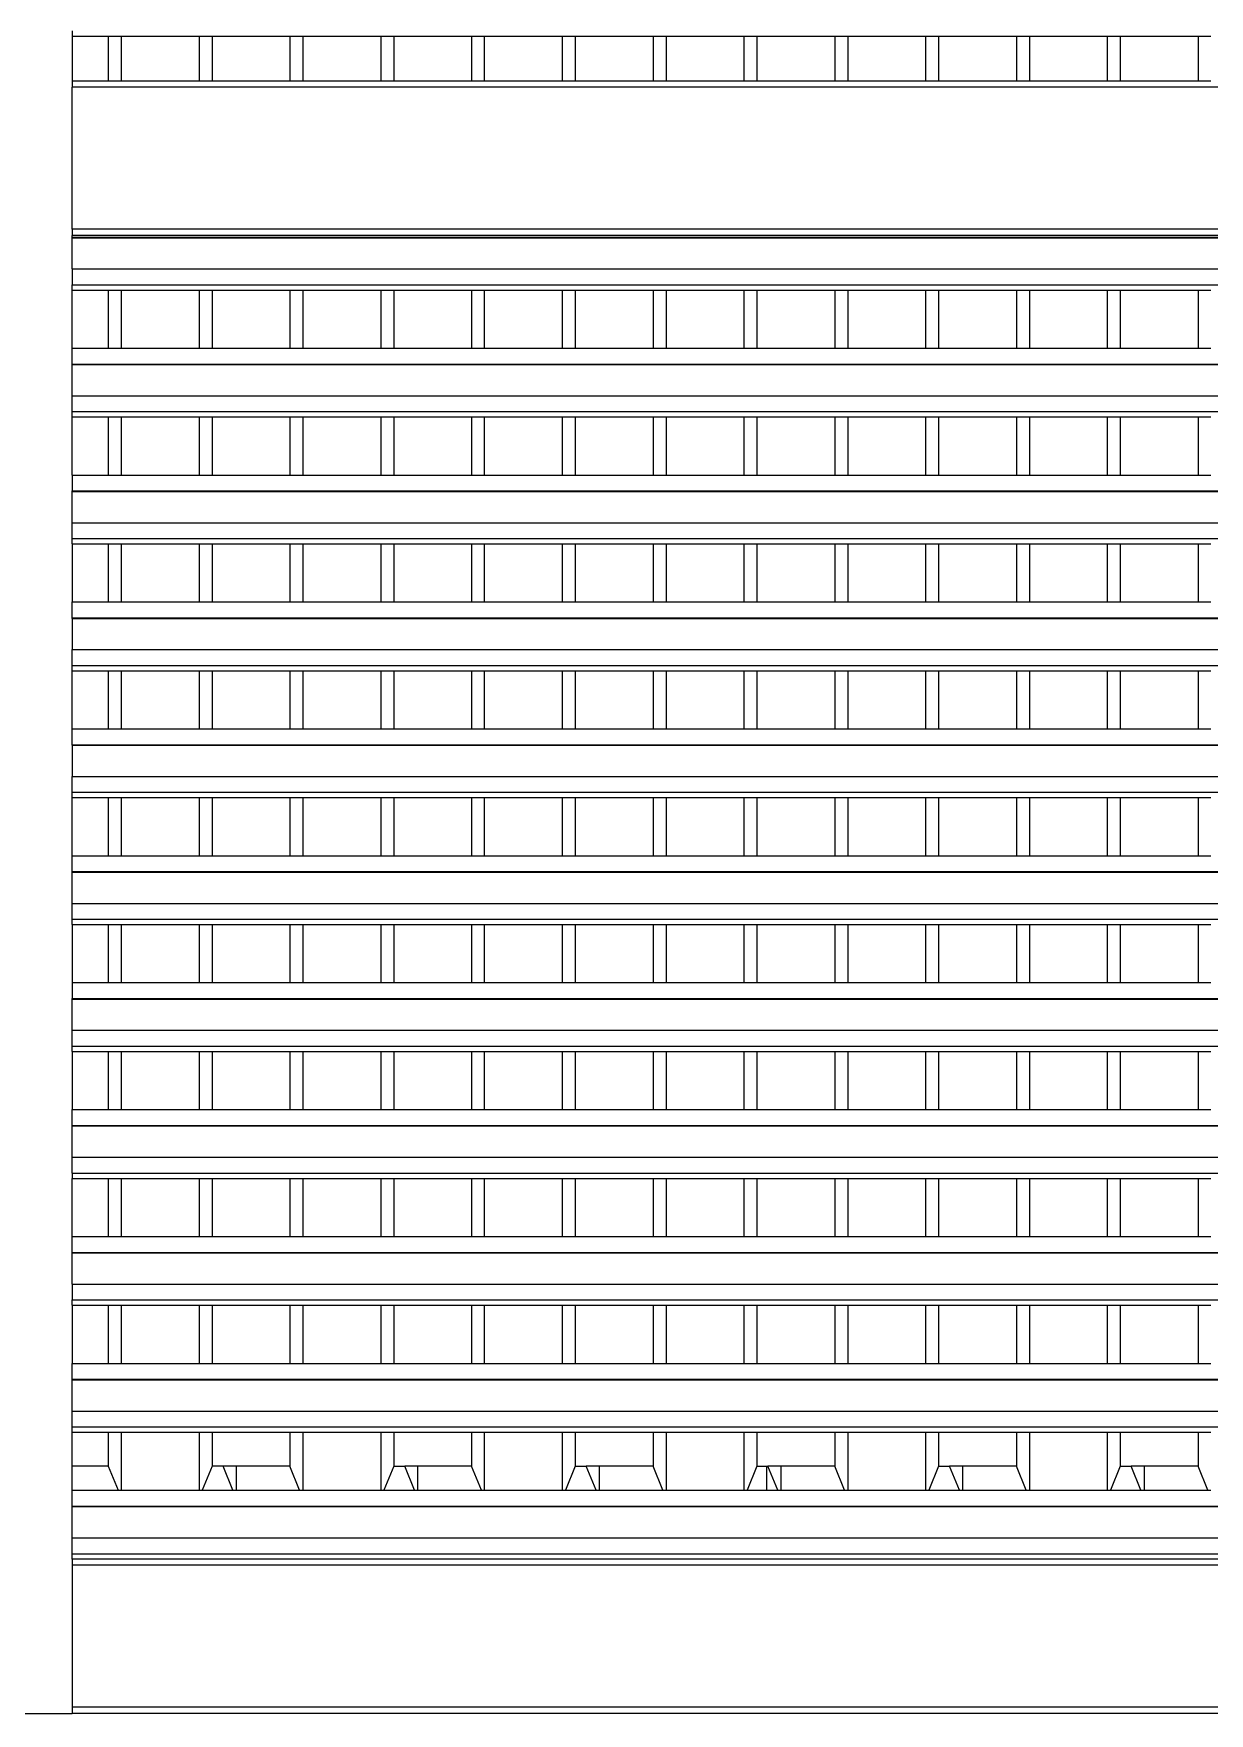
# Model space of a CAD drawing. Extents: x -60 to 60, y -13 to 16.
# Drawn here: x -1.244 to 0.585, y 9.341 to 11.952 of the extents above; entities that cross this region are included whole.
import ezdxf

# ---------------------------------------------------------------- set-up
doc = ezdxf.new("R2010")
doc.units = 0
doc.layers.get('0').update_dxf_attribs({"linetype": 'CONTINUOUS'})

msp = doc.modelspace()

# ---------------------------------------------------------------- linework, layer by layer
for p, q in [((-1.1836, 11.9562), (-1.1836, 11.948)), ((-1.1836, 11.948), (-1.1275, 11.948)), ((-1.1836, 11.948), (-1.1836, 11.8784)), ((-1.1275, 11.948), (-1.1275, 11.8784)), ((-1.1275, 11.948), (-1.1073, 11.948)), ((-1.1073, 11.948), (-1.1073, 11.8784)), ((-1.1073, 11.948), (-0.9863, 11.948)), ((-0.9863, 11.948), (-0.9863, 11.8784)), ((-0.9863, 11.948), (-0.9661, 11.948)), ((-0.9661, 11.948), (-0.9661, 11.8784)), ((-0.9661, 11.948), (-0.8451, 11.948)), ((-0.8451, 11.948), (-0.8451, 11.8784)), ((-0.8451, 11.948), (-0.8249, 11.948)), ((-0.8249, 11.948), (-0.8249, 11.8784)), ((-0.8249, 11.948), (-0.7039, 11.948)), ((-0.7039, 11.948), (-0.7039, 11.8784)), ((-0.7039, 11.948), (-0.6837, 11.948)), ((-0.6837, 11.948), (-0.6837, 11.8784)), ((-0.6837, 11.948), (-0.5627, 11.948)), ((-0.5627, 11.948), (-0.5627, 11.8784)), ((-0.5627, 11.948), (-0.5425, 11.948)), ((-0.5425, 11.8784), (-0.5425, 11.948)), ((-0.5425, 11.948), (-0.4215, 11.948)), ((-0.4215, 11.948), (-0.4215, 11.8784)), ((-0.4215, 11.948), (-0.4013, 11.948)), ((-0.4013, 11.948), (-0.4013, 11.8784)), ((-0.4013, 11.948), (-0.2803, 11.948)), ((-0.2803, 11.948), (-0.2803, 11.8784)), ((-0.2803, 11.948), (-0.2601, 11.948)), ((-0.2601, 11.948), (-0.2601, 11.8784)), ((-0.2601, 11.948), (-0.1391, 11.948)), ((-0.1391, 11.948), (-0.1391, 11.8784)), ((-0.1391, 11.948), (-0.1189, 11.948)), ((-0.1189, 11.948), (-0.1189, 11.8784)), ((-0.1189, 11.948), (0.0021, 11.948)), ((0.0021, 11.948), (0.0021, 11.8784)), ((0.0021, 11.948), (0.0223, 11.948)), ((0.0223, 11.948), (0.0223, 11.8784)), ((0.0223, 11.948), (0.1433, 11.948)), ((0.1433, 11.948), (0.1433, 11.8784)), ((0.1433, 11.948), (0.1635, 11.948)), ((0.1635, 11.948), (0.1635, 11.8784)), ((0.1635, 11.948), (0.2846, 11.948)), ((0.2846, 11.948), (0.2846, 11.8784)), ((0.2846, 11.948), (0.3047, 11.948)), ((0.3047, 11.948), (0.3047, 11.8784)), ((0.3047, 11.948), (0.4258, 11.948)), ((0.4258, 11.948), (0.4258, 11.8784)), ((0.4258, 11.948), (0.4459, 11.948)), ((0.4459, 11.948), (0.4459, 11.8784)), ((0.4459, 11.948), (0.567, 11.948)), ((0.567, 11.948), (0.567, 11.8784)), ((0.567, 11.948), (0.5871, 11.948)), ((-1.1275, 11.8784), (-1.1836, 11.8784)), ((-1.1836, 11.8784), (-1.1836, 11.8686)), ((2.3564, 11.8686), (-1.1836, 11.8686)), ((-1.1836, 11.6482), (-1.1836, 11.8686)), ((-1.1073, 11.8784), (-1.1275, 11.8784)), ((-0.9863, 11.8784), (-1.1073, 11.8784)), ((-0.9661, 11.8784), (-0.9863, 11.8784)), ((-0.8451, 11.8784), (-0.9661, 11.8784)), ((-0.8249, 11.8784), (-0.8451, 11.8784)), ((-0.7039, 11.8784), (-0.8249, 11.8784)), ((-0.6837, 11.8784), (-0.7039, 11.8784)), ((-0.5627, 11.8784), (-0.6837, 11.8784)), ((-0.5425, 11.8784), (-0.5627, 11.8784)), ((-0.4215, 11.8784), (-0.5425, 11.8784)), ((-0.4013, 11.8784), (-0.4215, 11.8784)), ((-0.2803, 11.8784), (-0.4013, 11.8784)), ((-0.2601, 11.8784), (-0.2803, 11.8784)), ((-0.1391, 11.8784), (-0.2601, 11.8784)), ((-0.1189, 11.8784), (-0.1391, 11.8784)), ((0.0021, 11.8784), (-0.1189, 11.8784)), ((0.0223, 11.8784), (0.0021, 11.8784)), ((0.1433, 11.8784), (0.0223, 11.8784)), ((0.1635, 11.8784), (0.1433, 11.8784)), ((0.2846, 11.8784), (0.1635, 11.8784)), ((0.3047, 11.8784), (0.2846, 11.8784)), ((0.4258, 11.8784), (0.3047, 11.8784)), ((0.4459, 11.8784), (0.4258, 11.8784)), ((0.567, 11.8784), (0.4459, 11.8784)), ((0.5871, 11.8784), (0.567, 11.8784)), ((2.3564, 11.6482), (-1.1836, 11.6482)), ((-1.1836, 11.6482), (-1.1836, 11.6384)), ((2.3564, 11.6384), (-1.1836, 11.6384)), ((-1.1836, 11.6357), (-1.1836, 11.6384)), ((-1.1836, 11.6357), (2.3564, 11.6357)), ((-1.1836, 11.6348), (-1.1836, 11.6357)), ((-1.1836, 11.6348), (2.3564, 11.6348)), ((-1.1836, 11.5863), (-1.1836, 11.6348)), ((-1.1836, 11.5863), (2.3564, 11.5863)), ((-1.1836, 11.5863), (-1.1836, 11.5617)), ((-1.1836, 11.5617), (2.3564, 11.5617)), ((-1.1836, 11.5535), (-1.1836, 11.5617)), ((-1.1836, 11.5535), (-1.1275, 11.5535)), ((-1.1836, 11.463), (-1.1836, 11.5535)), ((-1.1275, 11.5535), (-1.1275, 11.463)), ((-1.1275, 11.5535), (-1.1073, 11.5535)), ((-1.1073, 11.5535), (-1.1073, 11.463)), ((-1.1073, 11.5535), (-0.9863, 11.5535)), ((-0.9863, 11.5535), (-0.9863, 11.463)), ((-0.9863, 11.5535), (-0.9661, 11.5535)), ((-0.9661, 11.5535), (-0.9661, 11.463)), ((-0.9661, 11.5535), (-0.8451, 11.5535)), ((-0.8451, 11.5535), (-0.8451, 11.463)), ((-0.8451, 11.5535), (-0.8249, 11.5535)), ((-0.8249, 11.5535), (-0.8249, 11.463)), ((-0.8249, 11.5535), (-0.7039, 11.5535)), ((-0.7039, 11.5535), (-0.7039, 11.463)), ((-0.7039, 11.5535), (-0.6837, 11.5535)), ((-0.6837, 11.5535), (-0.6837, 11.463)), ((-0.6837, 11.5535), (-0.5627, 11.5535)), ((-0.5627, 11.5535), (-0.5627, 11.463)), ((-0.5627, 11.5535), (-0.5425, 11.5535)), ((-0.5425, 11.463), (-0.5425, 11.5535)), ((-0.5425, 11.5535), (-0.4215, 11.5535)), ((-0.4215, 11.5535), (-0.4215, 11.463)), ((-0.4215, 11.5535), (-0.4013, 11.5535)), ((-0.4013, 11.5535), (-0.4013, 11.463)), ((-0.4013, 11.5535), (-0.2803, 11.5535)), ((-0.2803, 11.5535), (-0.2803, 11.463)), ((-0.2803, 11.5535), (-0.2601, 11.5535)), ((-0.2601, 11.5535), (-0.2601, 11.463)), ((-0.2601, 11.5535), (-0.1391, 11.5535)), ((-0.1391, 11.5535), (-0.1391, 11.463)), ((-0.1391, 11.5535), (-0.1189, 11.5535)), ((-0.1189, 11.5535), (-0.1189, 11.463)), ((-0.1189, 11.5535), (0.0021, 11.5535)), ((0.0021, 11.5535), (0.0021, 11.463)), ((0.0021, 11.5535), (0.0223, 11.5535)), ((0.0223, 11.5535), (0.0223, 11.463)), ((0.0223, 11.5535), (0.1433, 11.5535)), ((0.1433, 11.5535), (0.1433, 11.463)), ((0.1433, 11.5535), (0.1635, 11.5535)), ((0.1635, 11.5535), (0.1635, 11.463)), ((0.1635, 11.5535), (0.2846, 11.5535)), ((0.2846, 11.5535), (0.2846, 11.463)), ((0.2846, 11.5535), (0.3047, 11.5535)), ((0.3047, 11.5535), (0.3047, 11.463)), ((0.3047, 11.5535), (0.4258, 11.5535)), ((0.4258, 11.5535), (0.4258, 11.463)), ((0.4258, 11.5535), (0.4459, 11.5535)), ((0.4459, 11.5535), (0.4459, 11.463)), ((0.4459, 11.5535), (0.567, 11.5535)), ((0.567, 11.5535), (0.567, 11.463)), ((0.567, 11.5535), (0.5871, 11.5535)), ((-1.1836, 11.463), (-1.1275, 11.463)), ((-1.1836, 11.4384), (-1.1836, 11.463)), ((-1.1836, 11.4384), (2.3564, 11.4384)), ((-1.1836, 11.4376), (-1.1836, 11.4384)), ((-1.1275, 11.463), (-1.1073, 11.463)), ((-1.1073, 11.463), (-0.9863, 11.463)), ((-0.9863, 11.463), (-0.9661, 11.463)), ((-0.9661, 11.463), (-0.8451, 11.463)), ((-0.8451, 11.463), (-0.8249, 11.463)), ((-0.8249, 11.463), (-0.7039, 11.463)), ((-0.7039, 11.463), (-0.6837, 11.463)), ((-0.6837, 11.463), (-0.5627, 11.463)), ((-0.5627, 11.463), (-0.5425, 11.463)), ((-0.5425, 11.463), (-0.4215, 11.463)), ((-0.4215, 11.463), (-0.4013, 11.463)), ((-0.4013, 11.463), (-0.2803, 11.463)), ((-0.2803, 11.463), (-0.2601, 11.463)), ((-0.2601, 11.463), (-0.1391, 11.463)), ((-0.1391, 11.463), (-0.1189, 11.463)), ((-0.1189, 11.463), (0.0021, 11.463)), ((0.0021, 11.463), (0.0223, 11.463)), ((0.0223, 11.463), (0.1433, 11.463)), ((0.1433, 11.463), (0.1635, 11.463)), ((0.1635, 11.463), (0.2846, 11.463)), ((0.2846, 11.463), (0.3047, 11.463)), ((0.3047, 11.463), (0.4258, 11.463)), ((0.4258, 11.463), (0.4459, 11.463)), ((0.4459, 11.463), (0.567, 11.463)), ((0.567, 11.463), (0.5871, 11.463)), ((-1.1836, 11.4376), (2.3564, 11.4376)), ((-1.1836, 11.3891), (-1.1836, 11.4376)), ((-1.1836, 11.3891), (2.3564, 11.3891)), ((-1.1836, 11.3644), (-1.1836, 11.3891)), ((-1.1836, 11.3644), (2.3564, 11.3644)), ((-1.1836, 11.3562), (-1.1836, 11.3644)), ((-1.1836, 11.3562), (-1.1275, 11.3562)), ((-1.1836, 11.2658), (-1.1836, 11.3562)), ((-1.1275, 11.3562), (-1.1275, 11.2658)), ((-1.1275, 11.3562), (-1.1073, 11.3562)), ((-1.1073, 11.3562), (-1.1073, 11.2658)), ((-1.1073, 11.3562), (-0.9863, 11.3562)), ((-0.9863, 11.3562), (-0.9863, 11.2658)), ((-0.9863, 11.3562), (-0.9661, 11.3562)), ((-0.9661, 11.3562), (-0.9661, 11.2658)), ((-0.9661, 11.3562), (-0.8451, 11.3562)), ((-0.8451, 11.3562), (-0.8451, 11.2658)), ((-0.8451, 11.3562), (-0.8249, 11.3562)), ((-0.8249, 11.3562), (-0.8249, 11.2658)), ((-0.8249, 11.3562), (-0.7039, 11.3562)), ((-0.7039, 11.3562), (-0.7039, 11.2658)), ((-0.7039, 11.3562), (-0.6837, 11.3562)), ((-0.6837, 11.3562), (-0.6837, 11.2658)), ((-0.6837, 11.3562), (-0.5627, 11.3562)), ((-0.5627, 11.3562), (-0.5627, 11.2658)), ((-0.5627, 11.3562), (-0.5425, 11.3562)), ((-0.5425, 11.2658), (-0.5425, 11.3562)), ((-0.5425, 11.3562), (-0.4215, 11.3562)), ((-0.4215, 11.3562), (-0.4215, 11.2658)), ((-0.4215, 11.3562), (-0.4013, 11.3562)), ((-0.4013, 11.3562), (-0.4013, 11.2658)), ((-0.4013, 11.3562), (-0.2803, 11.3562)), ((-0.2803, 11.3562), (-0.2803, 11.2658)), ((-0.2803, 11.3562), (-0.2601, 11.3562)), ((-0.2601, 11.3562), (-0.2601, 11.2658)), ((-0.2601, 11.3562), (-0.1391, 11.3562)), ((-0.1391, 11.3562), (-0.1391, 11.2658)), ((-0.1391, 11.3562), (-0.1189, 11.3562)), ((-0.1189, 11.3562), (-0.1189, 11.2658)), ((-0.1189, 11.3562), (0.0021, 11.3562)), ((0.0021, 11.3562), (0.0021, 11.2658)), ((0.0021, 11.3562), (0.0223, 11.3562)), ((0.0223, 11.3562), (0.0223, 11.2658)), ((0.0223, 11.3562), (0.1433, 11.3562)), ((0.1433, 11.3562), (0.1433, 11.2658)), ((0.1433, 11.3562), (0.1635, 11.3562)), ((0.1635, 11.3562), (0.1635, 11.2658)), ((0.1635, 11.3562), (0.2846, 11.3562)), ((0.2846, 11.3562), (0.2846, 11.2658)), ((0.2846, 11.3562), (0.3047, 11.3562)), ((0.3047, 11.3562), (0.3047, 11.2658)), ((0.3047, 11.3562), (0.4258, 11.3562)), ((0.4258, 11.3562), (0.4258, 11.2658)), ((0.4258, 11.3562), (0.4459, 11.3562)), ((0.4459, 11.3562), (0.4459, 11.2658)), ((0.4459, 11.3562), (0.567, 11.3562)), ((0.567, 11.3562), (0.567, 11.2658)), ((0.567, 11.3562), (0.5871, 11.3562)), ((-1.1836, 11.2658), (-1.1275, 11.2658)), ((-1.1836, 11.2658), (-1.1836, 11.2411)), ((-1.1275, 11.2658), (-1.1073, 11.2658)), ((-1.1073, 11.2658), (-0.9863, 11.2658)), ((-0.9863, 11.2658), (-0.9661, 11.2658)), ((-0.9661, 11.2658), (-0.8451, 11.2658)), ((-0.8451, 11.2658), (-0.8249, 11.2658)), ((-0.8249, 11.2658), (-0.7039, 11.2658)), ((-0.7039, 11.2658), (-0.6837, 11.2658)), ((-0.6837, 11.2658), (-0.5627, 11.2658)), ((-0.5627, 11.2658), (-0.5425, 11.2658)), ((-0.5425, 11.2658), (-0.4215, 11.2658)), ((-0.4215, 11.2658), (-0.4013, 11.2658)), ((-0.4013, 11.2658), (-0.2803, 11.2658)), ((-0.2803, 11.2658), (-0.2601, 11.2658)), ((-0.2601, 11.2658), (-0.1391, 11.2658)), ((-0.1391, 11.2658), (-0.1189, 11.2658)), ((-0.1189, 11.2658), (0.0021, 11.2658)), ((0.0021, 11.2658), (0.0223, 11.2658)), ((0.0223, 11.2658), (0.1433, 11.2658)), ((0.1433, 11.2658), (0.1635, 11.2658)), ((0.1635, 11.2658), (0.2846, 11.2658)), ((0.2846, 11.2658), (0.3047, 11.2658)), ((0.3047, 11.2658), (0.4258, 11.2658)), ((0.4258, 11.2658), (0.4459, 11.2658)), ((0.4459, 11.2658), (0.567, 11.2658)), ((0.567, 11.2658), (0.5871, 11.2658)), ((-1.1836, 11.2411), (2.3564, 11.2411)), ((-1.1836, 11.2403), (-1.1836, 11.2411)), ((-1.1836, 11.2403), (2.3564, 11.2403)), ((-1.1836, 11.1918), (-1.1836, 11.2403)), ((-1.1836, 11.1918), (2.3564, 11.1918)), ((-1.1836, 11.1671), (-1.1836, 11.1918)), ((-1.1836, 11.1671), (2.3564, 11.1671)), ((-1.1836, 11.1589), (-1.1836, 11.1671)), ((-1.1836, 11.1589), (-1.1275, 11.1589)), ((-1.1836, 11.1589), (-1.1836, 11.0685)), ((-1.1275, 11.1589), (-1.1275, 11.0685)), ((-1.1275, 11.1589), (-1.1073, 11.1589)), ((-1.1073, 11.1589), (-1.1073, 11.0685)), ((-1.1073, 11.1589), (-0.9863, 11.1589)), ((-0.9863, 11.1589), (-0.9863, 11.0685)), ((-0.9863, 11.1589), (-0.9661, 11.1589)), ((-0.9661, 11.1589), (-0.9661, 11.0685)), ((-0.9661, 11.1589), (-0.8451, 11.1589)), ((-0.8451, 11.1589), (-0.8451, 11.0685)), ((-0.8451, 11.1589), (-0.8249, 11.1589)), ((-0.8249, 11.1589), (-0.8249, 11.0685)), ((-0.8249, 11.1589), (-0.7039, 11.1589)), ((-0.7039, 11.1589), (-0.7039, 11.0685)), ((-0.7039, 11.1589), (-0.6837, 11.1589)), ((-0.6837, 11.1589), (-0.6837, 11.0685)), ((-0.6837, 11.1589), (-0.5627, 11.1589)), ((-0.5627, 11.1589), (-0.5627, 11.0685)), ((-0.5627, 11.1589), (-0.5425, 11.1589)), ((-0.5425, 11.0685), (-0.5425, 11.1589)), ((-0.5425, 11.1589), (-0.4215, 11.1589)), ((-0.4215, 11.1589), (-0.4215, 11.0685)), ((-0.4215, 11.1589), (-0.4013, 11.1589)), ((-0.4013, 11.1589), (-0.4013, 11.0685)), ((-0.4013, 11.1589), (-0.2803, 11.1589)), ((-0.2803, 11.1589), (-0.2803, 11.0685)), ((-0.2803, 11.1589), (-0.2601, 11.1589)), ((-0.2601, 11.1589), (-0.2601, 11.0685)), ((-0.2601, 11.1589), (-0.1391, 11.1589)), ((-0.1391, 11.1589), (-0.1391, 11.0685)), ((-0.1391, 11.1589), (-0.1189, 11.1589)), ((-0.1189, 11.1589), (-0.1189, 11.0685)), ((-0.1189, 11.1589), (0.0021, 11.1589)), ((0.0021, 11.1589), (0.0021, 11.0685)), ((0.0021, 11.1589), (0.0223, 11.1589)), ((0.0223, 11.1589), (0.0223, 11.0685)), ((0.0223, 11.1589), (0.1433, 11.1589)), ((0.1433, 11.1589), (0.1433, 11.0685)), ((0.1433, 11.1589), (0.1635, 11.1589)), ((0.1635, 11.1589), (0.1635, 11.0685)), ((0.1635, 11.1589), (0.2846, 11.1589)), ((0.2846, 11.1589), (0.2846, 11.0685)), ((0.2846, 11.1589), (0.3047, 11.1589)), ((0.3047, 11.1589), (0.3047, 11.0685)), ((0.3047, 11.1589), (0.4258, 11.1589)), ((0.4258, 11.1589), (0.4258, 11.0685)), ((0.4258, 11.1589), (0.4459, 11.1589)), ((0.4459, 11.1589), (0.4459, 11.0685)), ((0.4459, 11.1589), (0.567, 11.1589)), ((0.567, 11.1589), (0.567, 11.0685)), ((0.567, 11.1589), (0.5871, 11.1589)), ((-1.1836, 11.0685), (-1.1275, 11.0685)), ((-1.1836, 11.0438), (-1.1836, 11.0685)), ((-1.1275, 11.0685), (-1.1073, 11.0685)), ((-1.1073, 11.0685), (-0.9863, 11.0685)), ((-0.9863, 11.0685), (-0.9661, 11.0685)), ((-0.9661, 11.0685), (-0.8451, 11.0685)), ((-0.8451, 11.0685), (-0.8249, 11.0685)), ((-0.8249, 11.0685), (-0.7039, 11.0685)), ((-0.7039, 11.0685), (-0.6837, 11.0685)), ((-0.6837, 11.0685), (-0.5627, 11.0685)), ((-0.5627, 11.0685), (-0.5425, 11.0685)), ((-0.5425, 11.0685), (-0.4215, 11.0685)), ((-0.4215, 11.0685), (-0.4013, 11.0685)), ((-0.4013, 11.0685), (-0.2803, 11.0685)), ((-0.2803, 11.0685), (-0.2601, 11.0685)), ((-0.2601, 11.0685), (-0.1391, 11.0685)), ((-0.1391, 11.0685), (-0.1189, 11.0685)), ((-0.1189, 11.0685), (0.0021, 11.0685)), ((0.0021, 11.0685), (0.0223, 11.0685)), ((0.0223, 11.0685), (0.1433, 11.0685)), ((0.1433, 11.0685), (0.1635, 11.0685)), ((0.1635, 11.0685), (0.2846, 11.0685)), ((0.2846, 11.0685), (0.3047, 11.0685)), ((0.3047, 11.0685), (0.4258, 11.0685)), ((0.4258, 11.0685), (0.4459, 11.0685)), ((0.4459, 11.0685), (0.567, 11.0685)), ((0.567, 11.0685), (0.5871, 11.0685)), ((-1.1836, 11.0438), (2.3564, 11.0438)), ((-1.1836, 11.043), (-1.1836, 11.0438)), ((-1.1836, 11.043), (2.3564, 11.043)), ((-1.1836, 11.043), (-1.1836, 10.9945)), ((-1.1836, 10.9945), (2.3564, 10.9945)), ((-1.1836, 10.9699), (-1.1836, 10.9945)), ((-1.1836, 10.9699), (2.3564, 10.9699)), ((-1.1836, 10.9616), (-1.1836, 10.9699)), ((-1.1836, 10.9616), (-1.1275, 10.9616)), ((-1.1836, 10.8712), (-1.1836, 10.9616)), ((-1.1275, 10.9616), (-1.1275, 10.8712)), ((-1.1275, 10.9616), (-1.1073, 10.9616)), ((-1.1073, 10.9616), (-1.1073, 10.8712)), ((-1.1073, 10.9616), (-0.9863, 10.9616)), ((-0.9863, 10.9616), (-0.9863, 10.8712)), ((-0.9863, 10.9616), (-0.9661, 10.9616)), ((-0.9661, 10.9616), (-0.9661, 10.8712)), ((-0.9661, 10.9616), (-0.8451, 10.9616)), ((-0.8451, 10.9616), (-0.8451, 10.8712)), ((-0.8451, 10.9616), (-0.8249, 10.9616)), ((-0.8249, 10.9616), (-0.8249, 10.8712)), ((-0.8249, 10.9616), (-0.7039, 10.9616)), ((-0.7039, 10.9616), (-0.7039, 10.8712)), ((-0.7039, 10.9616), (-0.6837, 10.9616)), ((-0.6837, 10.9616), (-0.6837, 10.8712)), ((-0.6837, 10.9616), (-0.5627, 10.9616)), ((-0.5627, 10.9616), (-0.5627, 10.8712)), ((-0.5627, 10.9616), (-0.5425, 10.9616)), ((-0.5425, 10.8712), (-0.5425, 10.9616)), ((-0.5425, 10.9616), (-0.4215, 10.9616)), ((-0.4215, 10.9616), (-0.4215, 10.8712)), ((-0.4215, 10.9616), (-0.4013, 10.9616)), ((-0.4013, 10.9616), (-0.4013, 10.8712)), ((-0.4013, 10.9616), (-0.2803, 10.9616)), ((-0.2803, 10.9616), (-0.2803, 10.8712)), ((-0.2803, 10.9616), (-0.2601, 10.9616)), ((-0.2601, 10.9616), (-0.2601, 10.8712)), ((-0.2601, 10.9616), (-0.1391, 10.9616)), ((-0.1391, 10.9616), (-0.1391, 10.8712)), ((-0.1391, 10.9616), (-0.1189, 10.9616)), ((-0.1189, 10.9616), (-0.1189, 10.8712)), ((-0.1189, 10.9616), (0.0021, 10.9616)), ((0.0021, 10.9616), (0.0021, 10.8712)), ((0.0021, 10.9616), (0.0223, 10.9616)), ((0.0223, 10.9616), (0.0223, 10.8712)), ((0.0223, 10.9616), (0.1433, 10.9616)), ((0.1433, 10.9616), (0.1433, 10.8712)), ((0.1433, 10.9616), (0.1635, 10.9616)), ((0.1635, 10.9616), (0.1635, 10.8712)), ((0.1635, 10.9616), (0.2846, 10.9616)), ((0.2846, 10.9616), (0.2846, 10.8712)), ((0.2846, 10.9616), (0.3047, 10.9616)), ((0.3047, 10.9616), (0.3047, 10.8712)), ((0.3047, 10.9616), (0.4258, 10.9616)), ((0.4258, 10.9616), (0.4258, 10.8712)), ((0.4258, 10.9616), (0.4459, 10.9616)), ((0.4459, 10.9616), (0.4459, 10.8712)), ((0.4459, 10.9616), (0.567, 10.9616)), ((0.567, 10.9616), (0.567, 10.8712)), ((0.567, 10.9616), (0.5871, 10.9616)), ((-1.1836, 10.8712), (-1.1275, 10.8712)), ((-1.1836, 10.8466), (-1.1836, 10.8712)), ((-1.1275, 10.8712), (-1.1073, 10.8712)), ((-1.1073, 10.8712), (-0.9863, 10.8712)), ((-0.9863, 10.8712), (-0.9661, 10.8712)), ((-0.9661, 10.8712), (-0.8451, 10.8712)), ((-0.8451, 10.8712), (-0.8249, 10.8712)), ((-0.8249, 10.8712), (-0.7039, 10.8712)), ((-0.7039, 10.8712), (-0.6837, 10.8712)), ((-0.6837, 10.8712), (-0.5627, 10.8712)), ((-0.5627, 10.8712), (-0.5425, 10.8712)), ((-0.5425, 10.8712), (-0.4215, 10.8712)), ((-0.4215, 10.8712), (-0.4013, 10.8712)), ((-0.4013, 10.8712), (-0.2803, 10.8712)), ((-0.2803, 10.8712), (-0.2601, 10.8712)), ((-0.2601, 10.8712), (-0.1391, 10.8712)), ((-0.1391, 10.8712), (-0.1189, 10.8712)), ((-0.1189, 10.8712), (0.0021, 10.8712)), ((0.0021, 10.8712), (0.0223, 10.8712)), ((0.0223, 10.8712), (0.1433, 10.8712)), ((0.1433, 10.8712), (0.1635, 10.8712)), ((0.1635, 10.8712), (0.2846, 10.8712)), ((0.2846, 10.8712), (0.3047, 10.8712)), ((0.3047, 10.8712), (0.4258, 10.8712)), ((0.4258, 10.8712), (0.4459, 10.8712)), ((0.4459, 10.8712), (0.567, 10.8712)), ((0.567, 10.8712), (0.5871, 10.8712)), ((-1.1836, 10.8466), (2.3564, 10.8466)), ((-1.1836, 10.8457), (-1.1836, 10.8466)), ((-1.1836, 10.8457), (2.3564, 10.8457)), ((-1.1836, 10.8457), (-1.1836, 10.7972)), ((-1.1836, 10.7972), (2.3564, 10.7972)), ((-1.1836, 10.7726), (-1.1836, 10.7972)), ((-1.1836, 10.7726), (2.3564, 10.7726)), ((-1.1836, 10.7644), (-1.1836, 10.7726)), ((-1.1836, 10.7644), (-1.1275, 10.7644)), ((-1.1836, 10.6739), (-1.1836, 10.7644)), ((-1.1275, 10.7644), (-1.1275, 10.6739)), ((-1.1275, 10.7644), (-1.1073, 10.7644)), ((-1.1073, 10.7644), (-1.1073, 10.6739)), ((-1.1073, 10.7644), (-0.9863, 10.7644)), ((-0.9863, 10.7644), (-0.9863, 10.6739)), ((-0.9863, 10.7644), (-0.9661, 10.7644)), ((-0.9661, 10.7644), (-0.9661, 10.6739)), ((-0.9661, 10.7644), (-0.8451, 10.7644)), ((-0.8451, 10.7644), (-0.8451, 10.6739)), ((-0.8451, 10.7644), (-0.8249, 10.7644)), ((-0.8249, 10.7644), (-0.8249, 10.6739)), ((-0.8249, 10.7644), (-0.7039, 10.7644)), ((-0.7039, 10.7644), (-0.7039, 10.6739)), ((-0.7039, 10.7644), (-0.6837, 10.7644)), ((-0.6837, 10.7644), (-0.6837, 10.6739)), ((-0.6837, 10.7644), (-0.5627, 10.7644)), ((-0.5627, 10.7644), (-0.5627, 10.6739)), ((-0.5627, 10.7644), (-0.5425, 10.7644)), ((-0.5425, 10.6739), (-0.5425, 10.7644)), ((-0.5425, 10.7644), (-0.4215, 10.7644)), ((-0.4215, 10.7644), (-0.4215, 10.6739)), ((-0.4215, 10.7644), (-0.4013, 10.7644)), ((-0.4013, 10.7644), (-0.4013, 10.6739)), ((-0.4013, 10.7644), (-0.2803, 10.7644)), ((-0.2803, 10.7644), (-0.2803, 10.6739)), ((-0.2803, 10.7644), (-0.2601, 10.7644)), ((-0.2601, 10.7644), (-0.2601, 10.6739)), ((-0.2601, 10.7644), (-0.1391, 10.7644)), ((-0.1391, 10.7644), (-0.1391, 10.6739)), ((-0.1391, 10.7644), (-0.1189, 10.7644)), ((-0.1189, 10.7644), (-0.1189, 10.6739)), ((-0.1189, 10.7644), (0.0021, 10.7644)), ((0.0021, 10.7644), (0.0021, 10.6739)), ((0.0021, 10.7644), (0.0223, 10.7644)), ((0.0223, 10.7644), (0.0223, 10.6739)), ((0.0223, 10.7644), (0.1433, 10.7644)), ((0.1433, 10.7644), (0.1433, 10.6739)), ((0.1433, 10.7644), (0.1635, 10.7644)), ((0.1635, 10.7644), (0.1635, 10.6739)), ((0.1635, 10.7644), (0.2846, 10.7644)), ((0.2846, 10.7644), (0.2846, 10.6739)), ((0.2846, 10.7644), (0.3047, 10.7644)), ((0.3047, 10.7644), (0.3047, 10.6739)), ((0.3047, 10.7644), (0.4258, 10.7644)), ((0.4258, 10.7644), (0.4258, 10.6739)), ((0.4258, 10.7644), (0.4459, 10.7644)), ((0.4459, 10.7644), (0.4459, 10.6739)), ((0.4459, 10.7644), (0.567, 10.7644)), ((0.567, 10.7644), (0.567, 10.6739)), ((0.567, 10.7644), (0.5871, 10.7644)), ((-1.1836, 10.6739), (-1.1275, 10.6739)), ((-1.1836, 10.6493), (-1.1836, 10.6739)), ((-1.1275, 10.6739), (-1.1073, 10.6739)), ((-1.1073, 10.6739), (-0.9863, 10.6739)), ((-0.9863, 10.6739), (-0.9661, 10.6739)), ((-0.9661, 10.6739), (-0.8451, 10.6739)), ((-0.8451, 10.6739), (-0.8249, 10.6739)), ((-0.8249, 10.6739), (-0.7039, 10.6739)), ((-0.7039, 10.6739), (-0.6837, 10.6739)), ((-0.6837, 10.6739), (-0.5627, 10.6739)), ((-0.5627, 10.6739), (-0.5425, 10.6739)), ((-0.5425, 10.6739), (-0.4215, 10.6739)), ((-0.4215, 10.6739), (-0.4013, 10.6739)), ((-0.4013, 10.6739), (-0.2803, 10.6739)), ((-0.2803, 10.6739), (-0.2601, 10.6739)), ((-0.2601, 10.6739), (-0.1391, 10.6739)), ((-0.1391, 10.6739), (-0.1189, 10.6739)), ((-0.1189, 10.6739), (0.0021, 10.6739)), ((0.0021, 10.6739), (0.0223, 10.6739)), ((0.0223, 10.6739), (0.1433, 10.6739)), ((0.1433, 10.6739), (0.1635, 10.6739)), ((0.1635, 10.6739), (0.2846, 10.6739)), ((0.2846, 10.6739), (0.3047, 10.6739)), ((0.3047, 10.6739), (0.4258, 10.6739)), ((0.4258, 10.6739), (0.4459, 10.6739)), ((0.4459, 10.6739), (0.567, 10.6739)), ((0.567, 10.6739), (0.5871, 10.6739)), ((-1.1836, 10.6493), (2.3564, 10.6493)), ((-1.1836, 10.6485), (-1.1836, 10.6493)), ((-1.1836, 10.6485), (2.3564, 10.6485)), ((-1.1836, 10.6), (-1.1836, 10.6485)), ((-1.1836, 10.6), (2.3564, 10.6)), ((-1.1836, 10.5753), (-1.1836, 10.6)), ((-1.1836, 10.5753), (2.3564, 10.5753)), ((-1.1836, 10.5671), (-1.1836, 10.5753)), ((-1.1836, 10.5671), (-1.1275, 10.5671)), ((-1.1836, 10.5671), (-1.1836, 10.4767)), ((-1.1275, 10.5671), (-1.1275, 10.4767)), ((-1.1275, 10.5671), (-1.1073, 10.5671)), ((-1.1073, 10.5671), (-1.1073, 10.4767)), ((-1.1073, 10.5671), (-0.9863, 10.5671)), ((-0.9863, 10.5671), (-0.9863, 10.4767)), ((-0.9863, 10.5671), (-0.9661, 10.5671)), ((-0.9661, 10.5671), (-0.9661, 10.4767)), ((-0.9661, 10.5671), (-0.8451, 10.5671)), ((-0.8451, 10.5671), (-0.8451, 10.4767)), ((-0.8451, 10.5671), (-0.8249, 10.5671)), ((-0.8249, 10.5671), (-0.8249, 10.4767)), ((-0.8249, 10.5671), (-0.7039, 10.5671)), ((-0.7039, 10.5671), (-0.7039, 10.4767)), ((-0.7039, 10.5671), (-0.6837, 10.5671)), ((-0.6837, 10.5671), (-0.6837, 10.4767)), ((-0.6837, 10.5671), (-0.5627, 10.5671)), ((-0.5627, 10.5671), (-0.5627, 10.4767)), ((-0.5627, 10.5671), (-0.5425, 10.5671)), ((-0.5425, 10.4767), (-0.5425, 10.5671)), ((-0.5425, 10.5671), (-0.4215, 10.5671)), ((-0.4215, 10.5671), (-0.4215, 10.4767)), ((-0.4215, 10.5671), (-0.4013, 10.5671)), ((-0.4013, 10.5671), (-0.4013, 10.4767)), ((-0.4013, 10.5671), (-0.2803, 10.5671)), ((-0.2803, 10.5671), (-0.2803, 10.4767)), ((-0.2803, 10.5671), (-0.2601, 10.5671)), ((-0.2601, 10.5671), (-0.2601, 10.4767)), ((-0.2601, 10.5671), (-0.1391, 10.5671)), ((-0.1391, 10.5671), (-0.1391, 10.4767)), ((-0.1391, 10.5671), (-0.1189, 10.5671)), ((-0.1189, 10.5671), (-0.1189, 10.4767)), ((-0.1189, 10.5671), (0.0021, 10.5671)), ((0.0021, 10.5671), (0.0021, 10.4767)), ((0.0021, 10.5671), (0.0223, 10.5671)), ((0.0223, 10.5671), (0.0223, 10.4767)), ((0.0223, 10.5671), (0.1433, 10.5671)), ((0.1433, 10.5671), (0.1433, 10.4767)), ((0.1433, 10.5671), (0.1635, 10.5671)), ((0.1635, 10.5671), (0.1635, 10.4767)), ((0.1635, 10.5671), (0.2846, 10.5671)), ((0.2846, 10.5671), (0.2846, 10.4767)), ((0.2846, 10.5671), (0.3047, 10.5671)), ((0.3047, 10.5671), (0.3047, 10.4767)), ((0.3047, 10.5671), (0.4258, 10.5671)), ((0.4258, 10.5671), (0.4258, 10.4767)), ((0.4258, 10.5671), (0.4459, 10.5671)), ((0.4459, 10.5671), (0.4459, 10.4767)), ((0.4459, 10.5671), (0.567, 10.5671)), ((0.567, 10.5671), (0.567, 10.4767)), ((0.567, 10.5671), (0.5871, 10.5671)), ((-1.1836, 10.4767), (-1.1275, 10.4767)), ((-1.1836, 10.4767), (-1.1836, 10.452)), ((-1.1275, 10.4767), (-1.1073, 10.4767)), ((-1.1073, 10.4767), (-0.9863, 10.4767)), ((-0.9863, 10.4767), (-0.9661, 10.4767)), ((-0.9661, 10.4767), (-0.8451, 10.4767)), ((-0.8451, 10.4767), (-0.8249, 10.4767)), ((-0.8249, 10.4767), (-0.7039, 10.4767)), ((-0.7039, 10.4767), (-0.6837, 10.4767)), ((-0.6837, 10.4767), (-0.5627, 10.4767)), ((-0.5627, 10.4767), (-0.5425, 10.4767)), ((-0.5425, 10.4767), (-0.4215, 10.4767)), ((-0.4215, 10.4767), (-0.4013, 10.4767)), ((-0.4013, 10.4767), (-0.2803, 10.4767)), ((-0.2803, 10.4767), (-0.2601, 10.4767)), ((-0.2601, 10.4767), (-0.1391, 10.4767)), ((-0.1391, 10.4767), (-0.1189, 10.4767)), ((-0.1189, 10.4767), (0.0021, 10.4767)), ((0.0021, 10.4767), (0.0223, 10.4767)), ((0.0223, 10.4767), (0.1433, 10.4767)), ((0.1433, 10.4767), (0.1635, 10.4767)), ((0.1635, 10.4767), (0.2846, 10.4767)), ((0.2846, 10.4767), (0.3047, 10.4767)), ((0.3047, 10.4767), (0.4258, 10.4767)), ((0.4258, 10.4767), (0.4459, 10.4767)), ((0.4459, 10.4767), (0.567, 10.4767)), ((0.567, 10.4767), (0.5871, 10.4767)), ((-1.1836, 10.452), (2.3564, 10.452)), ((-1.1836, 10.4512), (-1.1836, 10.452)), ((-1.1836, 10.4512), (2.3564, 10.4512)), ((-1.1836, 10.4027), (-1.1836, 10.4512)), ((-1.1836, 10.4027), (2.3564, 10.4027)), ((-1.1836, 10.378), (-1.1836, 10.4027)), ((-1.1836, 10.378), (2.3564, 10.378)), ((-1.1836, 10.3698), (-1.1836, 10.378)), ((-1.1836, 10.3698), (-1.1275, 10.3698)), ((-1.1836, 10.3698), (-1.1836, 10.2794)), ((-1.1275, 10.3698), (-1.1275, 10.2794)), ((-1.1275, 10.3698), (-1.1073, 10.3698)), ((-1.1073, 10.3698), (-1.1073, 10.2794)), ((-1.1073, 10.3698), (-0.9863, 10.3698)), ((-0.9863, 10.3698), (-0.9863, 10.2794)), ((-0.9863, 10.3698), (-0.9661, 10.3698)), ((-0.9661, 10.3698), (-0.9661, 10.2794)), ((-0.9661, 10.3698), (-0.8451, 10.3698)), ((-0.8451, 10.3698), (-0.8451, 10.2794)), ((-0.8451, 10.3698), (-0.8249, 10.3698)), ((-0.8249, 10.3698), (-0.8249, 10.2794)), ((-0.8249, 10.3698), (-0.7039, 10.3698)), ((-0.7039, 10.3698), (-0.7039, 10.2794)), ((-0.7039, 10.3698), (-0.6837, 10.3698)), ((-0.6837, 10.3698), (-0.6837, 10.2794)), ((-0.6837, 10.3698), (-0.5627, 10.3698)), ((-0.5627, 10.3698), (-0.5627, 10.2794)), ((-0.5627, 10.3698), (-0.5425, 10.3698)), ((-0.5425, 10.2794), (-0.5425, 10.3698)), ((-0.5425, 10.3698), (-0.4215, 10.3698)), ((-0.4215, 10.3698), (-0.4215, 10.2794)), ((-0.4215, 10.3698), (-0.4013, 10.3698)), ((-0.4013, 10.3698), (-0.4013, 10.2794)), ((-0.4013, 10.3698), (-0.2803, 10.3698)), ((-0.2803, 10.3698), (-0.2803, 10.2794)), ((-0.2803, 10.3698), (-0.2601, 10.3698)), ((-0.2601, 10.3698), (-0.2601, 10.2794)), ((-0.2601, 10.3698), (-0.1391, 10.3698)), ((-0.1391, 10.3698), (-0.1391, 10.2794)), ((-0.1391, 10.3698), (-0.1189, 10.3698)), ((-0.1189, 10.3698), (-0.1189, 10.2794)), ((-0.1189, 10.3698), (0.0021, 10.3698)), ((0.0021, 10.3698), (0.0021, 10.2794)), ((0.0021, 10.3698), (0.0223, 10.3698)), ((0.0223, 10.3698), (0.0223, 10.2794)), ((0.0223, 10.3698), (0.1433, 10.3698)), ((0.1433, 10.3698), (0.1433, 10.2794)), ((0.1433, 10.3698), (0.1635, 10.3698)), ((0.1635, 10.3698), (0.1635, 10.2794)), ((0.1635, 10.3698), (0.2846, 10.3698)), ((0.2846, 10.3698), (0.2846, 10.2794)), ((0.2846, 10.3698), (0.3047, 10.3698)), ((0.3047, 10.3698), (0.3047, 10.2794)), ((0.3047, 10.3698), (0.4258, 10.3698)), ((0.4258, 10.3698), (0.4258, 10.2794)), ((0.4258, 10.3698), (0.4459, 10.3698)), ((0.4459, 10.3698), (0.4459, 10.2794)), ((0.4459, 10.3698), (0.567, 10.3698)), ((0.567, 10.3698), (0.567, 10.2794)), ((0.567, 10.3698), (0.5871, 10.3698)), ((-1.1836, 10.2794), (-1.1275, 10.2794)), ((-1.1836, 10.2547), (-1.1836, 10.2794)), ((-1.1275, 10.2794), (-1.1073, 10.2794)), ((-1.1073, 10.2794), (-0.9863, 10.2794)), ((-0.9863, 10.2794), (-0.9661, 10.2794)), ((-0.9661, 10.2794), (-0.8451, 10.2794)), ((-0.8451, 10.2794), (-0.8249, 10.2794)), ((-0.8249, 10.2794), (-0.7039, 10.2794)), ((-0.7039, 10.2794), (-0.6837, 10.2794)), ((-0.6837, 10.2794), (-0.5627, 10.2794)), ((-0.5627, 10.2794), (-0.5425, 10.2794)), ((-0.5425, 10.2794), (-0.4215, 10.2794)), ((-0.4215, 10.2794), (-0.4013, 10.2794)), ((-0.4013, 10.2794), (-0.2803, 10.2794)), ((-0.2803, 10.2794), (-0.2601, 10.2794)), ((-0.2601, 10.2794), (-0.1391, 10.2794)), ((-0.1391, 10.2794), (-0.1189, 10.2794)), ((-0.1189, 10.2794), (0.0021, 10.2794)), ((0.0021, 10.2794), (0.0223, 10.2794)), ((0.0223, 10.2794), (0.1433, 10.2794)), ((0.1433, 10.2794), (0.1635, 10.2794)), ((0.1635, 10.2794), (0.2846, 10.2794)), ((0.2846, 10.2794), (0.3047, 10.2794)), ((0.3047, 10.2794), (0.4258, 10.2794)), ((0.4258, 10.2794), (0.4459, 10.2794)), ((0.4459, 10.2794), (0.567, 10.2794)), ((0.567, 10.2794), (0.5871, 10.2794)), ((-1.1836, 10.2547), (2.3564, 10.2547)), ((-1.1836, 10.2539), (-1.1836, 10.2547)), ((-1.1836, 10.2539), (2.3564, 10.2539)), ((-1.1836, 10.2054), (-1.1836, 10.2539)), ((-1.1836, 10.2054), (2.3564, 10.2054)), ((-1.1836, 10.1807), (-1.1836, 10.2054)), ((-1.1836, 10.1807), (2.3564, 10.1807)), ((-1.1836, 10.1807), (-1.1836, 10.1725)), ((-1.1836, 10.1725), (-1.1275, 10.1725)), ((-1.1836, 10.0821), (-1.1836, 10.1725)), ((-1.1275, 10.1725), (-1.1275, 10.0821)), ((-1.1275, 10.1725), (-1.1073, 10.1725)), ((-1.1073, 10.1725), (-1.1073, 10.0821)), ((-1.1073, 10.1725), (-0.9863, 10.1725)), ((-0.9863, 10.1725), (-0.9863, 10.0821)), ((-0.9863, 10.1725), (-0.9661, 10.1725)), ((-0.9661, 10.1725), (-0.9661, 10.0821)), ((-0.9661, 10.1725), (-0.8451, 10.1725)), ((-0.8451, 10.1725), (-0.8451, 10.0821)), ((-0.8451, 10.1725), (-0.8249, 10.1725)), ((-0.8249, 10.1725), (-0.8249, 10.0821)), ((-0.8249, 10.1725), (-0.7039, 10.1725)), ((-0.7039, 10.1725), (-0.7039, 10.0821)), ((-0.7039, 10.1725), (-0.6837, 10.1725)), ((-0.6837, 10.1725), (-0.6837, 10.0821)), ((-0.6837, 10.1725), (-0.5627, 10.1725)), ((-0.5627, 10.1725), (-0.5627, 10.0821)), ((-0.5627, 10.1725), (-0.5425, 10.1725)), ((-0.5425, 10.0821), (-0.5425, 10.1725)), ((-0.5425, 10.1725), (-0.4215, 10.1725)), ((-0.4215, 10.1725), (-0.4215, 10.0821)), ((-0.4215, 10.1725), (-0.4013, 10.1725)), ((-0.4013, 10.1725), (-0.4013, 10.0821)), ((-0.4013, 10.1725), (-0.2803, 10.1725)), ((-0.2803, 10.1725), (-0.2803, 10.0821)), ((-0.2803, 10.1725), (-0.2601, 10.1725)), ((-0.2601, 10.1725), (-0.2601, 10.0821)), ((-0.2601, 10.1725), (-0.1391, 10.1725)), ((-0.1391, 10.1725), (-0.1391, 10.0821)), ((-0.1391, 10.1725), (-0.1189, 10.1725)), ((-0.1189, 10.1725), (-0.1189, 10.0821)), ((-0.1189, 10.1725), (0.0021, 10.1725)), ((0.0021, 10.1725), (0.0021, 10.0821)), ((0.0021, 10.1725), (0.0223, 10.1725)), ((0.0223, 10.1725), (0.0223, 10.0821)), ((0.0223, 10.1725), (0.1433, 10.1725)), ((0.1433, 10.1725), (0.1433, 10.0821)), ((0.1433, 10.1725), (0.1635, 10.1725)), ((0.1635, 10.1725), (0.1635, 10.0821)), ((0.1635, 10.1725), (0.2846, 10.1725)), ((0.2846, 10.1725), (0.2846, 10.0821)), ((0.2846, 10.1725), (0.3047, 10.1725)), ((0.3047, 10.1725), (0.3047, 10.0821)), ((0.3047, 10.1725), (0.4258, 10.1725)), ((0.4258, 10.1725), (0.4258, 10.0821)), ((0.4258, 10.1725), (0.4459, 10.1725)), ((0.4459, 10.1725), (0.4459, 10.0821)), ((0.4459, 10.1725), (0.567, 10.1725)), ((0.567, 10.1725), (0.567, 10.0821)), ((0.567, 10.1725), (0.5871, 10.1725)), ((-1.1836, 10.0821), (-1.1275, 10.0821)), ((-1.1836, 10.0574), (-1.1836, 10.0821)), ((-1.1275, 10.0821), (-1.1073, 10.0821)), ((-1.1073, 10.0821), (-0.9863, 10.0821)), ((-0.9863, 10.0821), (-0.9661, 10.0821)), ((-0.9661, 10.0821), (-0.8451, 10.0821)), ((-0.8451, 10.0821), (-0.8249, 10.0821)), ((-0.8249, 10.0821), (-0.7039, 10.0821)), ((-0.7039, 10.0821), (-0.6837, 10.0821)), ((-0.6837, 10.0821), (-0.5627, 10.0821)), ((-0.5627, 10.0821), (-0.5425, 10.0821)), ((-0.5425, 10.0821), (-0.4215, 10.0821)), ((-0.4215, 10.0821), (-0.4013, 10.0821)), ((-0.4013, 10.0821), (-0.2803, 10.0821)), ((-0.2803, 10.0821), (-0.2601, 10.0821)), ((-0.2601, 10.0821), (-0.1391, 10.0821)), ((-0.1391, 10.0821), (-0.1189, 10.0821)), ((-0.1189, 10.0821), (0.0021, 10.0821)), ((0.0021, 10.0821), (0.0223, 10.0821)), ((0.0223, 10.0821), (0.1433, 10.0821)), ((0.1433, 10.0821), (0.1635, 10.0821)), ((0.1635, 10.0821), (0.2846, 10.0821)), ((0.2846, 10.0821), (0.3047, 10.0821)), ((0.3047, 10.0821), (0.4258, 10.0821)), ((0.4258, 10.0821), (0.4459, 10.0821)), ((0.4459, 10.0821), (0.567, 10.0821)), ((0.567, 10.0821), (0.5871, 10.0821)), ((-1.1836, 10.0574), (2.3564, 10.0574)), ((-1.1836, 10.0566), (-1.1836, 10.0574)), ((-1.1836, 10.0566), (2.3564, 10.0566)), ((-1.1836, 10.0081), (-1.1836, 10.0566)), ((-1.1836, 10.0081), (2.3564, 10.0081)), ((-1.1836, 10.0081), (-1.1836, 9.9835)), ((-1.1836, 9.9835), (2.3564, 9.9835)), ((-1.1836, 9.9752), (-1.1836, 9.9835)), ((-1.1836, 9.9752), (-1.1275, 9.9752)), ((-1.1836, 9.9752), (-1.1836, 9.8848)), ((-1.1275, 9.9752), (-1.1275, 9.8848)), ((-1.1275, 9.9752), (-1.1073, 9.9752)), ((-1.1073, 9.9752), (-1.1073, 9.8848)), ((-1.1073, 9.9752), (-0.9863, 9.9752)), ((-0.9863, 9.9752), (-0.9863, 9.8848)), ((-0.9863, 9.9752), (-0.9661, 9.9752)), ((-0.9661, 9.9752), (-0.9661, 9.8848)), ((-0.9661, 9.9752), (-0.8451, 9.9752)), ((-0.8451, 9.9752), (-0.8451, 9.8848)), ((-0.8451, 9.9752), (-0.8249, 9.9752)), ((-0.8249, 9.9752), (-0.8249, 9.8848)), ((-0.8249, 9.9752), (-0.7039, 9.9752)), ((-0.7039, 9.9752), (-0.7039, 9.8848)), ((-0.7039, 9.9752), (-0.6837, 9.9752)), ((-0.6837, 9.9752), (-0.6837, 9.8848)), ((-0.6837, 9.9752), (-0.5627, 9.9752)), ((-0.5627, 9.9752), (-0.5627, 9.8848)), ((-0.5627, 9.9752), (-0.5425, 9.9752)), ((-0.5425, 9.8848), (-0.5425, 9.9752)), ((-0.5425, 9.9752), (-0.4215, 9.9752)), ((-0.4215, 9.9752), (-0.4215, 9.8848)), ((-0.4215, 9.9752), (-0.4013, 9.9752)), ((-0.4013, 9.9752), (-0.4013, 9.8848)), ((-0.4013, 9.9752), (-0.2803, 9.9752)), ((-0.2803, 9.9752), (-0.2803, 9.8848)), ((-0.2803, 9.9752), (-0.2601, 9.9752)), ((-0.2601, 9.9752), (-0.2601, 9.8848)), ((-0.2601, 9.9752), (-0.1391, 9.9752)), ((-0.1391, 9.9752), (-0.1391, 9.8848)), ((-0.1391, 9.9752), (-0.1189, 9.9752)), ((-0.1189, 9.9752), (-0.1189, 9.8848)), ((-0.1189, 9.9752), (0.0021, 9.9752)), ((0.0021, 9.9752), (0.0021, 9.8848)), ((0.0021, 9.9752), (0.0223, 9.9752)), ((0.0223, 9.9752), (0.0223, 9.8848)), ((0.0223, 9.9752), (0.1433, 9.9752)), ((0.1433, 9.9752), (0.1433, 9.8848)), ((0.1433, 9.9752), (0.1635, 9.9752)), ((0.1635, 9.9752), (0.1635, 9.8848)), ((0.1635, 9.9752), (0.2846, 9.9752)), ((0.2846, 9.9752), (0.2846, 9.8848)), ((0.2846, 9.9752), (0.3047, 9.9752)), ((0.3047, 9.9752), (0.3047, 9.8848)), ((0.3047, 9.9752), (0.4258, 9.9752)), ((0.4258, 9.9752), (0.4258, 9.8848)), ((0.4258, 9.9752), (0.4459, 9.9752)), ((0.4459, 9.9752), (0.4459, 9.8848)), ((0.4459, 9.9752), (0.567, 9.9752)), ((0.567, 9.9752), (0.567, 9.8848)), ((0.567, 9.9752), (0.5871, 9.9752)), ((-1.1836, 9.8848), (-1.1275, 9.8848)), ((-1.1836, 9.8602), (-1.1836, 9.8848)), ((-1.1275, 9.8848), (-1.1073, 9.8848)), ((-1.1073, 9.8848), (-0.9863, 9.8848)), ((-0.9863, 9.8848), (-0.9661, 9.8848)), ((-0.9661, 9.8848), (-0.8451, 9.8848)), ((-0.8451, 9.8848), (-0.8249, 9.8848)), ((-0.8249, 9.8848), (-0.7039, 9.8848)), ((-0.7039, 9.8848), (-0.6837, 9.8848)), ((-0.6837, 9.8848), (-0.5627, 9.8848)), ((-0.5627, 9.8848), (-0.5425, 9.8848)), ((-0.5425, 9.8848), (-0.4215, 9.8848)), ((-0.4215, 9.8848), (-0.4013, 9.8848)), ((-0.4013, 9.8848), (-0.2803, 9.8848)), ((-0.2803, 9.8848), (-0.2601, 9.8848)), ((-0.2601, 9.8848), (-0.1391, 9.8848)), ((-0.1391, 9.8848), (-0.1189, 9.8848)), ((-0.1189, 9.8848), (0.0021, 9.8848)), ((0.0021, 9.8848), (0.0223, 9.8848)), ((0.0223, 9.8848), (0.1433, 9.8848)), ((0.1433, 9.8848), (0.1635, 9.8848)), ((0.1635, 9.8848), (0.2846, 9.8848)), ((0.2846, 9.8848), (0.3047, 9.8848)), ((0.3047, 9.8848), (0.4258, 9.8848)), ((0.4258, 9.8848), (0.4459, 9.8848)), ((0.4459, 9.8848), (0.567, 9.8848)), ((0.567, 9.8848), (0.5871, 9.8848)), ((-1.1836, 9.8602), (2.3564, 9.8602)), ((-1.1836, 9.8593), (-1.1836, 9.8602)), ((-1.1836, 9.8593), (2.3564, 9.8593)), ((-1.1836, 9.8108), (-1.1836, 9.8593)), ((-1.1836, 9.8108), (2.3564, 9.8108)), ((-1.1836, 9.7862), (-1.1836, 9.8108)), ((-1.1836, 9.7862), (2.3564, 9.7862)), ((-1.1836, 9.778), (-1.1836, 9.7862)), ((-1.1836, 9.778), (-1.1275, 9.778)), ((-1.1836, 9.7248), (-1.1836, 9.778)), ((-1.1275, 9.778), (-1.1275, 9.7248)), ((-1.1275, 9.778), (-1.1073, 9.778)), ((-1.1073, 9.778), (-1.1073, 9.6875)), ((-1.1073, 9.778), (-0.9863, 9.778)), ((-0.9863, 9.778), (-0.9863, 9.6875)), ((-0.9863, 9.778), (-0.9661, 9.778)), ((-0.9661, 9.778), (-0.9661, 9.7248)), ((-0.9661, 9.778), (-0.8451, 9.778)), ((-0.8451, 9.778), (-0.8451, 9.7248)), ((-0.8451, 9.778), (-0.8249, 9.778)), ((-0.8249, 9.778), (-0.8249, 9.6875)), ((-0.8249, 9.778), (-0.7039, 9.778)), ((-0.7039, 9.778), (-0.7039, 9.6875)), ((-0.7039, 9.778), (-0.6837, 9.778)), ((-0.6837, 9.778), (-0.6837, 9.7248)), ((-0.6837, 9.778), (-0.5627, 9.778)), ((-0.5627, 9.778), (-0.5627, 9.7248)), ((-0.5627, 9.778), (-0.5425, 9.778)), ((-0.5425, 9.6875), (-0.5425, 9.778)), ((-0.5425, 9.778), (-0.4215, 9.778)), ((-0.4215, 9.778), (-0.4215, 9.6875)), ((-0.4215, 9.778), (-0.4013, 9.778)), ((-0.4013, 9.778), (-0.4013, 9.7248)), ((-0.4013, 9.778), (-0.2803, 9.778)), ((-0.2803, 9.778), (-0.2803, 9.7248)), ((-0.2803, 9.778), (-0.2601, 9.778)), ((-0.2601, 9.778), (-0.2601, 9.6875)), ((-0.2601, 9.778), (-0.1391, 9.778)), ((-0.1391, 9.778), (-0.1391, 9.6875)), ((-0.1391, 9.778), (-0.1189, 9.778)), ((-0.1189, 9.778), (-0.1189, 9.7248)), ((-0.1189, 9.778), (0.0021, 9.778)), ((0.0021, 9.778), (0.0021, 9.7248)), ((0.0021, 9.778), (0.0223, 9.778)), ((0.0223, 9.778), (0.0223, 9.6875)), ((0.0223, 9.778), (0.1433, 9.778)), ((0.1433, 9.778), (0.1433, 9.6875)), ((0.1433, 9.778), (0.1635, 9.778)), ((0.1635, 9.778), (0.1635, 9.7248)), ((0.1635, 9.778), (0.2846, 9.778)), ((0.2846, 9.778), (0.2846, 9.7248)), ((0.2846, 9.778), (0.3047, 9.778)), ((0.3047, 9.778), (0.3047, 9.6875)), ((0.3047, 9.778), (0.4258, 9.778)), ((0.4258, 9.778), (0.4258, 9.6875)), ((0.4258, 9.778), (0.4459, 9.778)), ((0.4459, 9.778), (0.4459, 9.7248)), ((0.4459, 9.778), (0.567, 9.778)), ((0.567, 9.778), (0.567, 9.7248)), ((0.567, 9.778), (0.5871, 9.778)), ((-1.1275, 9.7248), (-1.1836, 9.7248)), ((-1.1836, 9.6875), (-1.1836, 9.7248)), ((-1.1275, 9.7248), (-1.1123, 9.6875)), ((-0.9661, 9.7248), (-0.9814, 9.6875)), ((-0.949, 9.7248), (-0.9661, 9.7248)), ((-0.9338, 9.6875), (-0.949, 9.7248)), ((-0.9288, 9.7248), (-0.949, 9.7248)), ((-0.9288, 9.7248), (-0.9288, 9.6875)), ((-0.8451, 9.7248), (-0.9288, 9.7248)), ((-0.8299, 9.6875), (-0.8451, 9.7248)), ((-0.6837, 9.7248), (-0.699, 9.6875)), ((-0.6837, 9.7248), (-0.6666, 9.7248)), ((-0.6513, 9.6875), (-0.6666, 9.7248)), ((-0.6464, 9.7248), (-0.6666, 9.7248)), ((-0.6464, 9.6875), (-0.6464, 9.7248)), ((-0.5627, 9.7248), (-0.6464, 9.7248)), ((-0.5474, 9.6875), (-0.5627, 9.7248)), ((-0.4013, 9.7248), (-0.4166, 9.6875)), ((-0.4013, 9.7248), (-0.3842, 9.7248)), ((-0.3689, 9.6875), (-0.3842, 9.7248)), ((-0.364, 9.7248), (-0.3842, 9.7248)), ((-0.364, 9.7248), (-0.364, 9.6875)), ((-0.2803, 9.7248), (-0.364, 9.7248)), ((-0.265, 9.6875), (-0.2803, 9.7248)), ((-0.1189, 9.7248), (-0.1341, 9.6875)), ((-0.1189, 9.7248), (-0.1042, 9.7248)), ((-0.1042, 9.7248), (-0.1042, 9.6875)), ((-0.1042, 9.7248), (-0.1018, 9.7248)), ((-0.0865, 9.6875), (-0.1018, 9.7248)), ((-0.0816, 9.7248), (-0.1018, 9.7248)), ((-0.0816, 9.7248), (-0.0816, 9.6875)), ((0.0021, 9.7248), (-0.0816, 9.7248)), ((0.0174, 9.6875), (0.0021, 9.7248)), ((0.1635, 9.7248), (0.1483, 9.6875)), ((0.1635, 9.7248), (0.1806, 9.7248)), ((0.1959, 9.6875), (0.1806, 9.7248)), ((0.2008, 9.7248), (0.1806, 9.7248)), ((0.2008, 9.7248), (0.2008, 9.6875)), ((0.2846, 9.7248), (0.2008, 9.7248)), ((0.2998, 9.6875), (0.2846, 9.7248)), ((0.4459, 9.7248), (0.4307, 9.6875)), ((0.4459, 9.7248), (0.4631, 9.7248)), ((0.4783, 9.6875), (0.4631, 9.7248)), ((0.4832, 9.7248), (0.4631, 9.7248)), ((0.4832, 9.7248), (0.4832, 9.6875)), ((0.567, 9.7248), (0.4832, 9.7248)), ((0.5822, 9.6875), (0.567, 9.7248)), ((-1.1836, 9.6875), (-1.1123, 9.6875)), ((-1.1836, 9.6629), (-1.1836, 9.6875)), ((-1.1836, 9.6629), (2.3564, 9.6629)), ((-1.1836, 9.6621), (-1.1836, 9.6629)), ((-1.1123, 9.6875), (-1.1073, 9.6875)), ((-1.1073, 9.6875), (-0.9863, 9.6875)), ((-0.9863, 9.6875), (-0.9814, 9.6875)), ((-0.9814, 9.6875), (-0.9338, 9.6875)), ((-0.9338, 9.6875), (-0.9288, 9.6875)), ((-0.9288, 9.6875), (-0.8299, 9.6875)), ((-0.8299, 9.6875), (-0.8249, 9.6875)), ((-0.8249, 9.6875), (-0.7039, 9.6875)), ((-0.7039, 9.6875), (-0.699, 9.6875)), ((-0.699, 9.6875), (-0.6513, 9.6875)), ((-0.6513, 9.6875), (-0.6464, 9.6875)), ((-0.6464, 9.6875), (-0.5474, 9.6875)), ((-0.5474, 9.6875), (-0.5425, 9.6875)), ((-0.5425, 9.6875), (-0.4215, 9.6875)), ((-0.4215, 9.6875), (-0.4166, 9.6875)), ((-0.4166, 9.6875), (-0.3689, 9.6875)), ((-0.3689, 9.6875), (-0.364, 9.6875)), ((-0.364, 9.6875), (-0.265, 9.6875)), ((-0.265, 9.6875), (-0.2601, 9.6875)), ((-0.2601, 9.6875), (-0.1391, 9.6875)), ((-0.1391, 9.6875), (-0.1341, 9.6875)), ((-0.1341, 9.6875), (-0.1042, 9.6875)), ((-0.1042, 9.6875), (-0.0865, 9.6875)), ((-0.0865, 9.6875), (-0.0816, 9.6875)), ((-0.0816, 9.6875), (0.0174, 9.6875)), ((0.0174, 9.6875), (0.0223, 9.6875)), ((0.0223, 9.6875), (0.1433, 9.6875)), ((0.1433, 9.6875), (0.1483, 9.6875)), ((0.1483, 9.6875), (0.1959, 9.6875)), ((0.1959, 9.6875), (0.2008, 9.6875)), ((0.2008, 9.6875), (0.2998, 9.6875)), ((0.2998, 9.6875), (0.3047, 9.6875)), ((0.3047, 9.6875), (0.4258, 9.6875)), ((0.4258, 9.6875), (0.4307, 9.6875)), ((0.4307, 9.6875), (0.4783, 9.6875)), ((0.4783, 9.6875), (0.4832, 9.6875)), ((0.4832, 9.6875), (0.5822, 9.6875)), ((0.5822, 9.6875), (0.5871, 9.6875)), ((-1.1836, 9.6621), (2.3564, 9.6621)), ((-1.1836, 9.6136), (-1.1836, 9.6621)), ((-1.1836, 9.6136), (2.3564, 9.6136)), ((-1.1836, 9.5889), (-1.1836, 9.6136)), ((-1.1836, 9.5889), (2.3564, 9.5889)), ((-1.1836, 9.5807), (-1.1836, 9.5889)), ((2.3564, 9.5807), (-1.1836, 9.5807)), ((-1.1836, 9.5807), (-1.1836, 9.5709)), ((2.3564, 9.5709), (-1.1836, 9.5709)), ((-1.1836, 9.5709), (-1.1836, 9.3505)), ((2.3564, 9.3505), (-1.1836, 9.3505)), ((-1.1836, 9.3505), (-1.1836, 9.3407)), ((-1.3036, 9.3407), (-1.1836, 9.3407)), ((2.3564, 9.3407), (-1.1836, 9.3407))]:
    msp.add_line(p, q)

doc.saveas('drawing.dxf')
